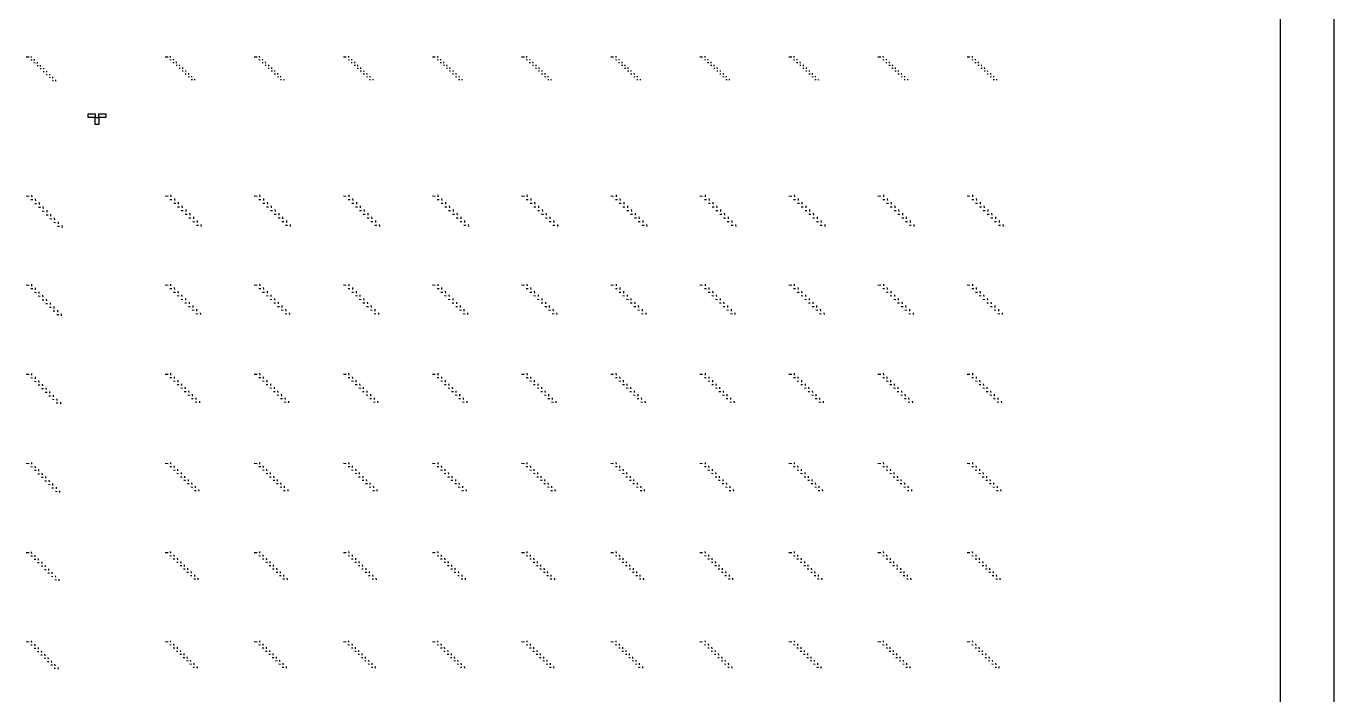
# Model space of a CAD drawing. Extents: x 0 to 300000, y 0 to 300000.
# Drawn here: x 226620 to 300000, y 37512 to 75025 of the extents above; entities that cross this region are included whole.
import ezdxf

# ---------------------------------------------------------------- set-up
doc = ezdxf.new("R2010")
doc.units = 0
doc.header["$MEASUREMENT"] = 0
doc.layers.get('0').update_dxf_attribs({"linetype": 'CONTINUOUS'})

msp = doc.modelspace()

# ---------------------------------------------------------------- linework, layer by layer
at = {"color": 7}
for p, q in [((226620, 73305), (226780, 73295)), ((226885, 73145), (226950, 73140)), ((226900, 73330), (226905, 73265)), ((227055, 72980), (227120, 72975)), ((227070, 73165), (227075, 73100)), ((227230, 72815), (227295, 72810)), ((227240, 73000), (227245, 72935)), ((227400, 72650), (227465, 72645)), ((227415, 72835), (227415, 72770)), ((227585, 72670), (227590, 72605)), ((234420, 73305), (234580, 73295)), ((234685, 73150), (234750, 73145)), ((234700, 73335), (234705, 73270)), ((234855, 72990), (234920, 72990)), ((234870, 73175), (234875, 73110)), ((235030, 72835), (235095, 72830)), ((235040, 73015), (235045, 72950)), ((235200, 72675), (235265, 72670)), ((235215, 72855), (235220, 72790)), ((235385, 72700), (235390, 72635)), ((239420, 73305), (239580, 73295)), ((239685, 73150), (239750, 73145)), ((239700, 73335), (239705, 73270)), ((239855, 72990), (239920, 72990)), ((239870, 73175), (239875, 73110)), ((240030, 72835), (240095, 72830)), ((240040, 73015), (240045, 72950)), ((240200, 72675), (240265, 72670)), ((240215, 72855), (240220, 72790)), ((240385, 72700), (240390, 72635)), ((244420, 73305), (244580, 73295)), ((244685, 73150), (244750, 73145)), ((244700, 73335), (244705, 73270)), ((244855, 72990), (244920, 72990)), ((244870, 73175), (244875, 73110)), ((245030, 72835), (245095, 72830)), ((245040, 73015), (245045, 72950)), ((245200, 72675), (245265, 72670)), ((245215, 72855), (245220, 72790)), ((245385, 72700), (245390, 72635)), ((249420, 73305), (249580, 73295)), ((249685, 73150), (249750, 73145)), ((249700, 73335), (249705, 73270)), ((249855, 72990), (249920, 72990)), ((249870, 73175), (249875, 73110)), ((250030, 72835), (250095, 72830)), ((250040, 73015), (250045, 72950)), ((250200, 72675), (250265, 72670)), ((250215, 72855), (250220, 72790)), ((250385, 72700), (250390, 72635)), ((254420, 73305), (254580, 73295)), ((254685, 73150), (254750, 73145)), ((254700, 73335), (254705, 73270)), ((254855, 72990), (254920, 72990)), ((254870, 73175), (254875, 73110)), ((255030, 72835), (255095, 72830)), ((255040, 73015), (255045, 72950)), ((255200, 72675), (255265, 72670)), ((255215, 72855), (255220, 72790)), ((255385, 72700), (255390, 72635)), ((259420, 73305), (259580, 73295)), ((259685, 73150), (259750, 73145)), ((259700, 73335), (259705, 73270)), ((259855, 72990), (259920, 72990)), ((259870, 73175), (259875, 73110)), ((260030, 72835), (260095, 72830)), ((260040, 73015), (260045, 72950)), ((260200, 72675), (260265, 72670)), ((260215, 72855), (260220, 72790)), ((260385, 72700), (260390, 72635)), ((264420, 73305), (264580, 73295)), ((264685, 73150), (264750, 73145)), ((264700, 73335), (264705, 73270)), ((264855, 72990), (264920, 72990)), ((264870, 73175), (264875, 73110)), ((265030, 72835), (265095, 72830)), ((265040, 73015), (265045, 72950)), ((265200, 72675), (265265, 72670)), ((265215, 72855), (265220, 72790)), ((265385, 72700), (265390, 72635)), ((269420, 73305), (269580, 73295)), ((269685, 73150), (269750, 73145)), ((269700, 73335), (269705, 73270)), ((269855, 72990), (269920, 72990)), ((269870, 73175), (269875, 73110)), ((270030, 72835), (270095, 72830)), ((270040, 73015), (270045, 72950)), ((270200, 72675), (270265, 72670)), ((270215, 72855), (270220, 72790)), ((270385, 72700), (270390, 72635)), ((274420, 73305), (274580, 73295)), ((274685, 73150), (274750, 73145)), ((274700, 73335), (274705, 73270)), ((274855, 72990), (274920, 72990)), ((274870, 73175), (274875, 73110)), ((275030, 72835), (275095, 72830)), ((275040, 73015), (275045, 72950)), ((275200, 72675), (275265, 72670)), ((275215, 72855), (275220, 72790)), ((275385, 72700), (275390, 72635)), ((279420, 73305), (279580, 73295)), ((279685, 73150), (279750, 73145)), ((279700, 73335), (279705, 73270)), ((279855, 72990), (279920, 72990)), ((279870, 73175), (279875, 73110)), ((280030, 72835), (280095, 72830)), ((280040, 73015), (280045, 72950)), ((280200, 72675), (280265, 72670)), ((280215, 72855), (280220, 72790)), ((280385, 72700), (280390, 72635)), ((227570, 72485), (227635, 72480)), ((227740, 72320), (227805, 72315)), ((227755, 72505), (227760, 72440)), ((227910, 72155), (227975, 72150)), ((227925, 72340), (227930, 72275)), ((228080, 71990), (228145, 71985)), ((228095, 72175), (228100, 72110)), ((228265, 72010), (228270, 71945)), ((235370, 72515), (235435, 72510)), ((235540, 72355), (235605, 72350)), ((235555, 72540), (235560, 72475)), ((235715, 72195), (235780, 72190)), ((235725, 72380), (235730, 72315)), ((235885, 72035), (235950, 72030)), ((235900, 72220), (235900, 72155)), ((236070, 72060), (236075, 71995)), ((240370, 72515), (240435, 72510)), ((240540, 72355), (240605, 72350)), ((240555, 72540), (240560, 72475)), ((240715, 72195), (240780, 72190)), ((240725, 72380), (240730, 72315)), ((240885, 72035), (240950, 72030)), ((240900, 72220), (240900, 72155)), ((241070, 72060), (241075, 71995)), ((245370, 72515), (245435, 72510)), ((245540, 72355), (245605, 72350)), ((245555, 72540), (245560, 72475)), ((245715, 72195), (245780, 72190)), ((245725, 72380), (245730, 72315)), ((245885, 72035), (245950, 72030)), ((245900, 72220), (245900, 72155)), ((246070, 72060), (246075, 71995)), ((250370, 72515), (250435, 72510)), ((250540, 72355), (250605, 72350)), ((250555, 72540), (250560, 72475)), ((250715, 72195), (250780, 72190)), ((250725, 72380), (250730, 72315)), ((250885, 72035), (250950, 72030)), ((250900, 72220), (250900, 72155)), ((251070, 72060), (251075, 71995)), ((255370, 72515), (255435, 72510)), ((255540, 72355), (255605, 72350)), ((255555, 72540), (255560, 72475)), ((255715, 72195), (255780, 72190)), ((255725, 72380), (255730, 72315)), ((255885, 72035), (255950, 72030)), ((255900, 72220), (255900, 72155)), ((256070, 72060), (256075, 71995)), ((260370, 72515), (260435, 72510)), ((260540, 72355), (260605, 72350)), ((260555, 72540), (260560, 72475)), ((260715, 72195), (260780, 72190)), ((260725, 72380), (260730, 72315)), ((260885, 72035), (260950, 72030)), ((260900, 72220), (260900, 72155)), ((261070, 72060), (261075, 71995)), ((265370, 72515), (265435, 72510)), ((265540, 72355), (265605, 72350)), ((265555, 72540), (265560, 72475)), ((265715, 72195), (265780, 72190)), ((265725, 72380), (265730, 72315)), ((265885, 72035), (265950, 72030)), ((265900, 72220), (265900, 72155)), ((266070, 72060), (266075, 71995)), ((270370, 72515), (270435, 72510)), ((270540, 72355), (270605, 72350)), ((270555, 72540), (270560, 72475)), ((270715, 72195), (270780, 72190)), ((270725, 72380), (270730, 72315)), ((270885, 72035), (270950, 72030)), ((270900, 72220), (270900, 72155)), ((271070, 72060), (271075, 71995)), ((275370, 72515), (275435, 72510)), ((275540, 72355), (275605, 72350)), ((275555, 72540), (275560, 72475)), ((275715, 72195), (275780, 72190)), ((275725, 72380), (275730, 72315)), ((275885, 72035), (275950, 72030)), ((275900, 72220), (275900, 72155)), ((276070, 72060), (276075, 71995)), ((280370, 72515), (280435, 72510)), ((280540, 72355), (280605, 72350)), ((280555, 72540), (280560, 72475)), ((280715, 72195), (280780, 72190)), ((280725, 72380), (280730, 72315)), ((280885, 72035), (280950, 72030)), ((280900, 72220), (280900, 72155)), ((281070, 72060), (281075, 71995)), ((226620, 65505), (226780, 65495)), ((226920, 65550), (226930, 65440)), ((227135, 65335), (227140, 65230)), ((234420, 65505), (234580, 65495)), ((234685, 65310), (234795, 65300)), ((234720, 65560), (234730, 65450)), ((234935, 65350), (234945, 65245)), ((239420, 65505), (239580, 65495)), ((239685, 65310), (239795, 65300)), ((239720, 65560), (239730, 65450)), ((239935, 65350), (239945, 65245)), ((244420, 65505), (244580, 65495)), ((244685, 65310), (244795, 65300)), ((244720, 65560), (244730, 65450)), ((244935, 65350), (244945, 65245)), ((249420, 65505), (249580, 65495)), ((249685, 65310), (249795, 65300)), ((249720, 65560), (249730, 65450)), ((249935, 65350), (249945, 65245)), ((254420, 65505), (254580, 65495)), ((254685, 65310), (254795, 65300)), ((254720, 65560), (254730, 65450)), ((254935, 65350), (254945, 65245)), ((259420, 65505), (259580, 65495)), ((259685, 65310), (259795, 65300)), ((259720, 65560), (259730, 65450)), ((259935, 65350), (259945, 65245)), ((264420, 65505), (264580, 65495)), ((264685, 65310), (264795, 65300)), ((264720, 65560), (264730, 65450)), ((264935, 65350), (264945, 65245)), ((269420, 65505), (269580, 65495)), ((269685, 65310), (269795, 65300)), ((269720, 65560), (269730, 65450)), ((269935, 65350), (269945, 65245)), ((274420, 65505), (274580, 65495)), ((274685, 65310), (274795, 65300)), ((274720, 65560), (274730, 65450)), ((274935, 65350), (274945, 65245)), ((279420, 65505), (279580, 65495)), ((279685, 65310), (279795, 65300)), ((279720, 65560), (279730, 65450)), ((279935, 65350), (279945, 65245)), ((226885, 65300), (226995, 65295)), ((227100, 65085), (227205, 65080)), ((227310, 64875), (227420, 64865)), ((227350, 65125), (227355, 65015)), ((227525, 64660), (227635, 64650)), ((227560, 64910), (227570, 64800)), ((227775, 64695), (227785, 64585)), ((234900, 65100), (235010, 65095)), ((235110, 64895), (235220, 64890)), ((235150, 65145), (235155, 65035)), ((235325, 64690), (235435, 64680)), ((235365, 64940), (235370, 64830)), ((235575, 64735), (235585, 64625)), ((239900, 65100), (240010, 65095)), ((240110, 64895), (240220, 64890)), ((240150, 65145), (240155, 65035)), ((240325, 64690), (240435, 64680)), ((240365, 64940), (240370, 64830)), ((240575, 64735), (240585, 64625)), ((244900, 65100), (245010, 65095)), ((245110, 64895), (245220, 64890)), ((245150, 65145), (245155, 65035)), ((245325, 64690), (245435, 64680)), ((245365, 64940), (245370, 64830)), ((245575, 64735), (245585, 64625)), ((249900, 65100), (250010, 65095)), ((250110, 64895), (250220, 64890)), ((250150, 65145), (250155, 65035)), ((250325, 64690), (250435, 64680)), ((250365, 64940), (250370, 64830)), ((250575, 64735), (250585, 64625)), ((254900, 65100), (255010, 65095)), ((255110, 64895), (255220, 64890)), ((255150, 65145), (255155, 65035)), ((255325, 64690), (255435, 64680)), ((255365, 64940), (255370, 64830)), ((255575, 64735), (255585, 64625)), ((259900, 65100), (260010, 65095)), ((260110, 64895), (260220, 64890)), ((260150, 65145), (260155, 65035)), ((260325, 64690), (260435, 64680)), ((260365, 64940), (260370, 64830)), ((260575, 64735), (260585, 64625)), ((264900, 65100), (265010, 65095)), ((265110, 64895), (265220, 64890)), ((265150, 65145), (265155, 65035)), ((265325, 64690), (265435, 64680)), ((265365, 64940), (265370, 64830)), ((265575, 64735), (265585, 64625)), ((269900, 65100), (270010, 65095)), ((270110, 64895), (270220, 64890)), ((270150, 65145), (270155, 65035)), ((270325, 64690), (270435, 64680)), ((270365, 64940), (270370, 64830)), ((270575, 64735), (270585, 64625)), ((274900, 65100), (275010, 65095)), ((275110, 64895), (275220, 64890)), ((275150, 65145), (275155, 65035)), ((275325, 64690), (275435, 64680)), ((275365, 64940), (275370, 64830)), ((275575, 64735), (275585, 64625)), ((279900, 65100), (280010, 65095)), ((280110, 64895), (280220, 64890)), ((280150, 65145), (280155, 65035)), ((280325, 64690), (280435, 64680)), ((280365, 64940), (280370, 64830)), ((280575, 64735), (280585, 64625)), ((227740, 64445), (227850, 64440)), ((227950, 64235), (228060, 64225)), ((227990, 64485), (227995, 64375)), ((228165, 64020), (228275, 64010)), ((228200, 64270), (228210, 64160)), ((228415, 64055), (228425, 63945)), ((228630, 63845), (228635, 63735)), ((235540, 64480), (235650, 64475)), ((235755, 64275), (235865, 64270)), ((235790, 64525), (235800, 64415)), ((235965, 64070), (236075, 64060)), ((236005, 64320), (236010, 64210)), ((236180, 63865), (236290, 63855)), ((236220, 64115), (236225, 64005)), ((236430, 63905), (236440, 63795)), ((240540, 64480), (240650, 64475)), ((240755, 64275), (240865, 64270)), ((240790, 64525), (240800, 64415)), ((240965, 64070), (241075, 64060)), ((241005, 64320), (241010, 64210)), ((241180, 63865), (241290, 63855)), ((241220, 64115), (241225, 64005)), ((241430, 63905), (241440, 63795)), ((245540, 64480), (245650, 64475)), ((245755, 64275), (245865, 64270)), ((245790, 64525), (245800, 64415)), ((245965, 64070), (246075, 64060)), ((246005, 64320), (246010, 64210)), ((246180, 63865), (246290, 63855)), ((246220, 64115), (246225, 64005)), ((246430, 63905), (246440, 63795)), ((250540, 64480), (250650, 64475)), ((250755, 64275), (250865, 64270)), ((250790, 64525), (250800, 64415)), ((250965, 64070), (251075, 64060)), ((251005, 64320), (251010, 64210)), ((251180, 63865), (251290, 63855)), ((251220, 64115), (251225, 64005)), ((251430, 63905), (251440, 63795)), ((255540, 64480), (255650, 64475)), ((255755, 64275), (255865, 64270)), ((255790, 64525), (255800, 64415)), ((255965, 64070), (256075, 64060)), ((256005, 64320), (256010, 64210)), ((256180, 63865), (256290, 63855)), ((256220, 64115), (256225, 64005)), ((256430, 63905), (256440, 63795)), ((260540, 64480), (260650, 64475)), ((260755, 64275), (260865, 64270)), ((260790, 64525), (260800, 64415)), ((260965, 64070), (261075, 64060)), ((261005, 64320), (261010, 64210)), ((261180, 63865), (261290, 63855)), ((261220, 64115), (261225, 64005)), ((261430, 63905), (261440, 63795)), ((265540, 64480), (265650, 64475)), ((265755, 64275), (265865, 64270)), ((265790, 64525), (265800, 64415)), ((265965, 64070), (266075, 64060)), ((266005, 64320), (266010, 64210)), ((266180, 63865), (266290, 63855)), ((266220, 64115), (266225, 64005)), ((266430, 63905), (266440, 63795)), ((270540, 64480), (270650, 64475)), ((270755, 64275), (270865, 64270)), ((270790, 64525), (270800, 64415)), ((270965, 64070), (271075, 64060)), ((271005, 64320), (271010, 64210)), ((271180, 63865), (271290, 63855)), ((271220, 64115), (271225, 64005)), ((271430, 63905), (271440, 63795)), ((275540, 64480), (275650, 64475)), ((275755, 64275), (275865, 64270)), ((275790, 64525), (275800, 64415)), ((275965, 64070), (276075, 64060)), ((276005, 64320), (276010, 64210)), ((276180, 63865), (276290, 63855)), ((276220, 64115), (276225, 64005)), ((276430, 63905), (276440, 63795)), ((280540, 64480), (280650, 64475)), ((280755, 64275), (280865, 64270)), ((280790, 64525), (280800, 64415)), ((280965, 64070), (281075, 64060)), ((281005, 64320), (281010, 64210)), ((281180, 63865), (281290, 63855)), ((281220, 64115), (281225, 64005)), ((281430, 63905), (281440, 63795)), ((228380, 63805), (228490, 63800)), ((226620, 60505), (226780, 60495)), ((226885, 60305), (226990, 60300)), ((226920, 60550), (226925, 60445)), ((227125, 60340), (227135, 60235)), ((234420, 60505), (234580, 60495)), ((234685, 60315), (234790, 60305)), ((234720, 60555), (234725, 60450)), ((234925, 60355), (234935, 60250)), ((239420, 60505), (239580, 60495)), ((239685, 60315), (239790, 60305)), ((239720, 60555), (239725, 60450)), ((239925, 60355), (239935, 60250)), ((244420, 60505), (244580, 60495)), ((244685, 60315), (244790, 60305)), ((244720, 60555), (244725, 60450)), ((244925, 60355), (244935, 60250)), ((249420, 60505), (249580, 60495)), ((249685, 60315), (249790, 60305)), ((249720, 60555), (249725, 60450)), ((249925, 60355), (249935, 60250)), ((254420, 60505), (254580, 60495)), ((254685, 60315), (254790, 60305)), ((254720, 60555), (254725, 60450)), ((254925, 60355), (254935, 60250)), ((259420, 60505), (259580, 60495)), ((259685, 60315), (259790, 60305)), ((259720, 60555), (259725, 60450)), ((259925, 60355), (259935, 60250)), ((264420, 60505), (264580, 60495)), ((264685, 60315), (264790, 60305)), ((264720, 60555), (264725, 60450)), ((264925, 60355), (264935, 60250)), ((269420, 60505), (269580, 60495)), ((269685, 60315), (269790, 60305)), ((269720, 60555), (269725, 60450)), ((269925, 60355), (269935, 60250)), ((274420, 60505), (274580, 60495)), ((274685, 60315), (274790, 60305)), ((274720, 60555), (274725, 60450)), ((274925, 60355), (274935, 60250)), ((279420, 60505), (279580, 60495)), ((279685, 60315), (279790, 60305)), ((279720, 60555), (279725, 60450)), ((279925, 60355), (279935, 60250)), ((227090, 60095), (227195, 60090)), ((227300, 59890), (227405, 59880)), ((227335, 60130), (227340, 60025)), ((227510, 59680), (227615, 59675)), ((227545, 59925), (227550, 59820)), ((227715, 59475), (227820, 59465)), ((227750, 59715), (227760, 59610)), ((227960, 59510), (227965, 59405)), ((234890, 60110), (234995, 60105)), ((235100, 59910), (235205, 59905)), ((235135, 60155), (235145, 60050)), ((235310, 59710), (235415, 59700)), ((235345, 59950), (235350, 59850)), ((235520, 59510), (235620, 59500)), ((235555, 59750), (235560, 59645)), ((235760, 59550), (235770, 59445)), ((239890, 60110), (239995, 60105)), ((240100, 59910), (240205, 59905)), ((240135, 60155), (240145, 60050)), ((240310, 59710), (240415, 59700)), ((240345, 59950), (240350, 59850)), ((240520, 59510), (240620, 59500)), ((240555, 59750), (240560, 59645)), ((240760, 59550), (240770, 59445)), ((244890, 60110), (244995, 60105)), ((245100, 59910), (245205, 59905)), ((245135, 60155), (245145, 60050)), ((245310, 59710), (245415, 59700)), ((245345, 59950), (245350, 59850)), ((245520, 59510), (245620, 59500)), ((245555, 59750), (245560, 59645)), ((245760, 59550), (245770, 59445)), ((249890, 60110), (249995, 60105)), ((250100, 59910), (250205, 59905)), ((250135, 60155), (250145, 60050)), ((250310, 59710), (250415, 59700)), ((250345, 59950), (250350, 59850)), ((250520, 59510), (250620, 59500)), ((250555, 59750), (250560, 59645)), ((250760, 59550), (250770, 59445)), ((254890, 60110), (254995, 60105)), ((255100, 59910), (255205, 59905)), ((255135, 60155), (255145, 60050)), ((255310, 59710), (255415, 59700)), ((255345, 59950), (255350, 59850)), ((255520, 59510), (255620, 59500)), ((255555, 59750), (255560, 59645)), ((255760, 59550), (255770, 59445)), ((259890, 60110), (259995, 60105)), ((260100, 59910), (260205, 59905)), ((260135, 60155), (260145, 60050)), ((260310, 59710), (260415, 59700)), ((260345, 59950), (260350, 59850)), ((260520, 59510), (260620, 59500)), ((260555, 59750), (260560, 59645)), ((260760, 59550), (260770, 59445)), ((264890, 60110), (264995, 60105)), ((265100, 59910), (265205, 59905)), ((265135, 60155), (265145, 60050)), ((265310, 59710), (265415, 59700)), ((265345, 59950), (265350, 59850)), ((265520, 59510), (265620, 59500)), ((265555, 59750), (265560, 59645)), ((265760, 59550), (265770, 59445)), ((269890, 60110), (269995, 60105)), ((270100, 59910), (270205, 59905)), ((270135, 60155), (270145, 60050)), ((270310, 59710), (270415, 59700)), ((270345, 59950), (270350, 59850)), ((270520, 59510), (270620, 59500)), ((270555, 59750), (270560, 59645)), ((270760, 59550), (270770, 59445)), ((274890, 60110), (274995, 60105)), ((275100, 59910), (275205, 59905)), ((275135, 60155), (275145, 60050)), ((275310, 59710), (275415, 59700)), ((275345, 59950), (275350, 59850)), ((275520, 59510), (275620, 59500)), ((275555, 59750), (275560, 59645)), ((275760, 59550), (275770, 59445)), ((279890, 60110), (279995, 60105)), ((280100, 59910), (280205, 59905)), ((280135, 60155), (280145, 60050)), ((280310, 59710), (280415, 59700)), ((280345, 59950), (280350, 59850)), ((280520, 59510), (280620, 59500)), ((280555, 59750), (280560, 59645)), ((280760, 59550), (280770, 59445)), ((227925, 59265), (228030, 59255)), ((228130, 59055), (228235, 59050)), ((228170, 59300), (228175, 59195)), ((228340, 58850), (228445, 58840)), ((228375, 59090), (228385, 58985)), ((228585, 58885), (228590, 58780)), ((235725, 59305), (235830, 59300)), ((235935, 59105), (236040, 59100)), ((235970, 59350), (235975, 59245)), ((236145, 58905), (236250, 58895)), ((236180, 59145), (236185, 59040)), ((236385, 58945), (236395, 58840)), ((240725, 59305), (240830, 59300)), ((240935, 59105), (241040, 59100)), ((240970, 59350), (240975, 59245)), ((241145, 58905), (241250, 58895)), ((241180, 59145), (241185, 59040)), ((241385, 58945), (241395, 58840)), ((245725, 59305), (245830, 59300)), ((245935, 59105), (246040, 59100)), ((245970, 59350), (245975, 59245)), ((246145, 58905), (246250, 58895)), ((246180, 59145), (246185, 59040)), ((246385, 58945), (246395, 58840)), ((250725, 59305), (250830, 59300)), ((250935, 59105), (251040, 59100)), ((250970, 59350), (250975, 59245)), ((251145, 58905), (251250, 58895)), ((251180, 59145), (251185, 59040)), ((251385, 58945), (251395, 58840)), ((255725, 59305), (255830, 59300)), ((255935, 59105), (256040, 59100)), ((255970, 59350), (255975, 59245)), ((256145, 58905), (256250, 58895)), ((256180, 59145), (256185, 59040)), ((256385, 58945), (256395, 58840)), ((260725, 59305), (260830, 59300)), ((260935, 59105), (261040, 59100)), ((260970, 59350), (260975, 59245)), ((261145, 58905), (261250, 58895)), ((261180, 59145), (261185, 59040)), ((261385, 58945), (261395, 58840)), ((265725, 59305), (265830, 59300)), ((265935, 59105), (266040, 59100)), ((265970, 59350), (265975, 59245)), ((266145, 58905), (266250, 58895)), ((266180, 59145), (266185, 59040)), ((266385, 58945), (266395, 58840)), ((270725, 59305), (270830, 59300)), ((270935, 59105), (271040, 59100)), ((270970, 59350), (270975, 59245)), ((271145, 58905), (271250, 58895)), ((271180, 59145), (271185, 59040)), ((271385, 58945), (271395, 58840)), ((275725, 59305), (275830, 59300)), ((275935, 59105), (276040, 59100)), ((275970, 59350), (275975, 59245)), ((276145, 58905), (276250, 58895)), ((276180, 59145), (276185, 59040)), ((276385, 58945), (276395, 58840)), ((280725, 59305), (280830, 59300)), ((280935, 59105), (281040, 59100)), ((280970, 59350), (280975, 59245)), ((281145, 58905), (281250, 58895)), ((281180, 59145), (281185, 59040)), ((281385, 58945), (281395, 58840)), ((226620, 55505), (226780, 55495)), ((226885, 55310), (226985, 55305)), ((226915, 55545), (226925, 55445)), ((227085, 55105), (227185, 55100)), ((227120, 55345), (227125, 55245)), ((227320, 55140), (227330, 55040)), ((234420, 55505), (234580, 55495)), ((234685, 55320), (234785, 55310)), ((234715, 55555), (234725, 55455)), ((234885, 55120), (234985, 55115)), ((234920, 55360), (234925, 55260)), ((235125, 55160), (235130, 55060)), ((239420, 55505), (239580, 55495)), ((239685, 55320), (239785, 55310)), ((239715, 55555), (239725, 55455)), ((239885, 55120), (239985, 55115)), ((239920, 55360), (239925, 55260)), ((240125, 55160), (240130, 55060)), ((244420, 55505), (244580, 55495)), ((244685, 55320), (244785, 55310)), ((244715, 55555), (244725, 55455)), ((244885, 55120), (244985, 55115)), ((244920, 55360), (244925, 55260)), ((245125, 55160), (245130, 55060)), ((249420, 55505), (249580, 55495)), ((249685, 55320), (249785, 55310)), ((249715, 55555), (249725, 55455)), ((249885, 55120), (249985, 55115)), ((249920, 55360), (249925, 55260)), ((250125, 55160), (250130, 55060)), ((254420, 55505), (254580, 55495)), ((254685, 55320), (254785, 55310)), ((254715, 55555), (254725, 55455)), ((254885, 55120), (254985, 55115)), ((254920, 55360), (254925, 55260)), ((255125, 55160), (255130, 55060)), ((259420, 55505), (259580, 55495)), ((259685, 55320), (259785, 55310)), ((259715, 55555), (259725, 55455)), ((259885, 55120), (259985, 55115)), ((259920, 55360), (259925, 55260)), ((260125, 55160), (260130, 55060)), ((264420, 55505), (264580, 55495)), ((264685, 55320), (264785, 55310)), ((264715, 55555), (264725, 55455)), ((264885, 55120), (264985, 55115)), ((264920, 55360), (264925, 55260)), ((265125, 55160), (265130, 55060)), ((269420, 55505), (269580, 55495)), ((269685, 55320), (269785, 55310)), ((269715, 55555), (269725, 55455)), ((269885, 55120), (269985, 55115)), ((269920, 55360), (269925, 55260)), ((270125, 55160), (270130, 55060)), ((274420, 55505), (274580, 55495)), ((274685, 55320), (274785, 55310)), ((274715, 55555), (274725, 55455)), ((274885, 55120), (274985, 55115)), ((274920, 55360), (274925, 55260)), ((275125, 55160), (275130, 55060)), ((279420, 55505), (279580, 55495)), ((279685, 55320), (279785, 55310)), ((279715, 55555), (279725, 55455)), ((279885, 55120), (279985, 55115)), ((279920, 55360), (279925, 55260)), ((280125, 55160), (280130, 55060)), ((227290, 54905), (227390, 54900)), ((227490, 54700), (227590, 54695)), ((227525, 54940), (227530, 54840)), ((227695, 54500), (227795, 54490)), ((227730, 54735), (227735, 54635)), ((227930, 54530), (227935, 54430)), ((228135, 54330), (228140, 54230)), ((235090, 54925), (235190, 54920)), ((235295, 54730), (235395, 54720)), ((235325, 54965), (235335, 54865)), ((235495, 54535), (235595, 54525)), ((235530, 54770), (235535, 54670)), ((235700, 54335), (235800, 54330)), ((235730, 54575), (235740, 54475)), ((235935, 54375), (235940, 54275)), ((240090, 54925), (240190, 54920)), ((240295, 54730), (240395, 54720)), ((240325, 54965), (240335, 54865)), ((240495, 54535), (240595, 54525)), ((240530, 54770), (240535, 54670)), ((240700, 54335), (240800, 54330)), ((240730, 54575), (240740, 54475)), ((240935, 54375), (240940, 54275)), ((245090, 54925), (245190, 54920)), ((245295, 54730), (245395, 54720)), ((245325, 54965), (245335, 54865)), ((245495, 54535), (245595, 54525)), ((245530, 54770), (245535, 54670)), ((245700, 54335), (245800, 54330)), ((245730, 54575), (245740, 54475)), ((245935, 54375), (245940, 54275)), ((250090, 54925), (250190, 54920)), ((250295, 54730), (250395, 54720)), ((250325, 54965), (250335, 54865)), ((250495, 54535), (250595, 54525)), ((250530, 54770), (250535, 54670)), ((250700, 54335), (250800, 54330)), ((250730, 54575), (250740, 54475)), ((250935, 54375), (250940, 54275)), ((255090, 54925), (255190, 54920)), ((255295, 54730), (255395, 54720)), ((255325, 54965), (255335, 54865)), ((255495, 54535), (255595, 54525)), ((255530, 54770), (255535, 54670)), ((255700, 54335), (255800, 54330)), ((255730, 54575), (255740, 54475)), ((255935, 54375), (255940, 54275)), ((260090, 54925), (260190, 54920)), ((260295, 54730), (260395, 54720)), ((260325, 54965), (260335, 54865)), ((260495, 54535), (260595, 54525)), ((260530, 54770), (260535, 54670)), ((260700, 54335), (260800, 54330)), ((260730, 54575), (260740, 54475)), ((260935, 54375), (260940, 54275)), ((265090, 54925), (265190, 54920)), ((265295, 54730), (265395, 54720)), ((265325, 54965), (265335, 54865)), ((265495, 54535), (265595, 54525)), ((265530, 54770), (265535, 54670)), ((265700, 54335), (265800, 54330)), ((265730, 54575), (265740, 54475)), ((265935, 54375), (265940, 54275)), ((270090, 54925), (270190, 54920)), ((270295, 54730), (270395, 54720)), ((270325, 54965), (270335, 54865)), ((270495, 54535), (270595, 54525)), ((270530, 54770), (270535, 54670)), ((270700, 54335), (270800, 54330)), ((270730, 54575), (270740, 54475)), ((270935, 54375), (270940, 54275)), ((275090, 54925), (275190, 54920)), ((275295, 54730), (275395, 54720)), ((275325, 54965), (275335, 54865)), ((275495, 54535), (275595, 54525)), ((275530, 54770), (275535, 54670)), ((275700, 54335), (275800, 54330)), ((275730, 54575), (275740, 54475)), ((275935, 54375), (275940, 54275)), ((280090, 54925), (280190, 54920)), ((280295, 54730), (280395, 54720)), ((280325, 54965), (280335, 54865)), ((280495, 54535), (280595, 54525)), ((280530, 54770), (280535, 54670)), ((280700, 54335), (280800, 54330)), ((280730, 54575), (280740, 54475)), ((280935, 54375), (280940, 54275)), ((227895, 54295), (227995, 54290)), ((228100, 54095), (228200, 54085)), ((228305, 53890), (228405, 53885)), ((228335, 54125), (228345, 54025)), ((228540, 53925), (228545, 53825)), ((235900, 54140), (236000, 54135)), ((236105, 53945), (236205, 53940)), ((236140, 54180), (236145, 54080)), ((236340, 53985), (236350, 53885)), ((240900, 54140), (241000, 54135)), ((241105, 53945), (241205, 53940)), ((241140, 54180), (241145, 54080)), ((241340, 53985), (241350, 53885)), ((245900, 54140), (246000, 54135)), ((246105, 53945), (246205, 53940)), ((246140, 54180), (246145, 54080)), ((246340, 53985), (246350, 53885)), ((250900, 54140), (251000, 54135)), ((251105, 53945), (251205, 53940)), ((251140, 54180), (251145, 54080)), ((251340, 53985), (251350, 53885)), ((255900, 54140), (256000, 54135)), ((256105, 53945), (256205, 53940)), ((256140, 54180), (256145, 54080)), ((256340, 53985), (256350, 53885)), ((260900, 54140), (261000, 54135)), ((261105, 53945), (261205, 53940)), ((261140, 54180), (261145, 54080)), ((261340, 53985), (261350, 53885)), ((265900, 54140), (266000, 54135)), ((266105, 53945), (266205, 53940)), ((266140, 54180), (266145, 54080)), ((266340, 53985), (266350, 53885)), ((270900, 54140), (271000, 54135)), ((271105, 53945), (271205, 53940)), ((271140, 54180), (271145, 54080)), ((271340, 53985), (271350, 53885)), ((275900, 54140), (276000, 54135)), ((276105, 53945), (276205, 53940)), ((276140, 54180), (276145, 54080)), ((276340, 53985), (276350, 53885)), ((280900, 54140), (281000, 54135)), ((281105, 53945), (281205, 53940)), ((281140, 54180), (281145, 54080)), ((281340, 53985), (281350, 53885)), ((226620, 50505), (226780, 50495)), ((226885, 50315), (226980, 50310)), ((226915, 50545), (226920, 50450)), ((227080, 50120), (227175, 50110)), ((227110, 50345), (227120, 50250)), ((227280, 49920), (227375, 49915)), ((227310, 50150), (227315, 50055)), ((227505, 49950), (227515, 49855)), ((234420, 50505), (234580, 50495)), ((234685, 50325), (234780, 50315)), ((234715, 50550), (234720, 50455)), ((234880, 50130), (234975, 50125)), ((234910, 50360), (234920, 50265)), ((235080, 49940), (235175, 49935)), ((235110, 50170), (235115, 50075)), ((235310, 49980), (235315, 49885)), ((239420, 50505), (239580, 50495)), ((239685, 50325), (239780, 50315)), ((239715, 50550), (239720, 50455)), ((239880, 50130), (239975, 50125)), ((239910, 50360), (239920, 50265)), ((240080, 49940), (240175, 49935)), ((240110, 50170), (240115, 50075)), ((240310, 49980), (240315, 49885)), ((244420, 50505), (244580, 50495)), ((244685, 50325), (244780, 50315)), ((244715, 50550), (244720, 50455)), ((244880, 50130), (244975, 50125)), ((244910, 50360), (244920, 50265)), ((245080, 49940), (245175, 49935)), ((245110, 50170), (245115, 50075)), ((245310, 49980), (245315, 49885)), ((249420, 50505), (249580, 50495)), ((249685, 50325), (249780, 50315)), ((249715, 50550), (249720, 50455)), ((249880, 50130), (249975, 50125)), ((249910, 50360), (249920, 50265)), ((250080, 49940), (250175, 49935)), ((250110, 50170), (250115, 50075)), ((250310, 49980), (250315, 49885)), ((254420, 50505), (254580, 50495)), ((254685, 50325), (254780, 50315)), ((254715, 50550), (254720, 50455)), ((254880, 50130), (254975, 50125)), ((254910, 50360), (254920, 50265)), ((255080, 49940), (255175, 49935)), ((255110, 50170), (255115, 50075)), ((255310, 49980), (255315, 49885)), ((259420, 50505), (259580, 50495)), ((259685, 50325), (259780, 50315)), ((259715, 50550), (259720, 50455)), ((259880, 50130), (259975, 50125)), ((259910, 50360), (259920, 50265)), ((260080, 49940), (260175, 49935)), ((260110, 50170), (260115, 50075)), ((260310, 49980), (260315, 49885)), ((264420, 50505), (264580, 50495)), ((264685, 50325), (264780, 50315)), ((264715, 50550), (264720, 50455)), ((264880, 50130), (264975, 50125)), ((264910, 50360), (264920, 50265)), ((265080, 49940), (265175, 49935)), ((265110, 50170), (265115, 50075)), ((265310, 49980), (265315, 49885)), ((269420, 50505), (269580, 50495)), ((269685, 50325), (269780, 50315)), ((269715, 50550), (269720, 50455)), ((269880, 50130), (269975, 50125)), ((269910, 50360), (269920, 50265)), ((270080, 49940), (270175, 49935)), ((270110, 50170), (270115, 50075)), ((270310, 49980), (270315, 49885)), ((274420, 50505), (274580, 50495)), ((274685, 50325), (274780, 50315)), ((274715, 50550), (274720, 50455)), ((274880, 50130), (274975, 50125)), ((274910, 50360), (274920, 50265)), ((275080, 49940), (275175, 49935)), ((275110, 50170), (275115, 50075)), ((275310, 49980), (275315, 49885)), ((279420, 50505), (279580, 50495)), ((279685, 50325), (279780, 50315)), ((279715, 50550), (279720, 50455)), ((279880, 50130), (279975, 50125)), ((279910, 50360), (279920, 50265)), ((280080, 49940), (280175, 49935)), ((280110, 50170), (280115, 50075)), ((280310, 49980), (280315, 49885)), ((227475, 49725), (227570, 49715)), ((227675, 49525), (227770, 49520)), ((227705, 49755), (227710, 49660)), ((227870, 49330), (227965, 49320)), ((227900, 49555), (227910, 49460)), ((228100, 49360), (228105, 49265)), ((235275, 49750), (235370, 49745)), ((235475, 49560), (235570, 49550)), ((235505, 49785), (235510, 49690)), ((235670, 49370), (235765, 49360)), ((235705, 49595), (235710, 49500)), ((235870, 49175), (235965, 49170)), ((235900, 49405), (235910, 49310)), ((236100, 49215), (236105, 49120)), ((240275, 49750), (240370, 49745)), ((240475, 49560), (240570, 49550)), ((240505, 49785), (240510, 49690)), ((240670, 49370), (240765, 49360)), ((240705, 49595), (240710, 49500)), ((240870, 49175), (240965, 49170)), ((240900, 49405), (240910, 49310)), ((241100, 49215), (241105, 49120)), ((245275, 49750), (245370, 49745)), ((245475, 49560), (245570, 49550)), ((245505, 49785), (245510, 49690)), ((245670, 49370), (245765, 49360)), ((245705, 49595), (245710, 49500)), ((245870, 49175), (245965, 49170)), ((245900, 49405), (245910, 49310)), ((246100, 49215), (246105, 49120)), ((250275, 49750), (250370, 49745)), ((250475, 49560), (250570, 49550)), ((250505, 49785), (250510, 49690)), ((250670, 49370), (250765, 49360)), ((250705, 49595), (250710, 49500)), ((250870, 49175), (250965, 49170)), ((250900, 49405), (250910, 49310)), ((251100, 49215), (251105, 49120)), ((255275, 49750), (255370, 49745)), ((255475, 49560), (255570, 49550)), ((255505, 49785), (255510, 49690)), ((255670, 49370), (255765, 49360)), ((255705, 49595), (255710, 49500)), ((255870, 49175), (255965, 49170)), ((255900, 49405), (255910, 49310)), ((256100, 49215), (256105, 49120)), ((260275, 49750), (260370, 49745)), ((260475, 49560), (260570, 49550)), ((260505, 49785), (260510, 49690)), ((260670, 49370), (260765, 49360)), ((260705, 49595), (260710, 49500)), ((260870, 49175), (260965, 49170)), ((260900, 49405), (260910, 49310)), ((261100, 49215), (261105, 49120)), ((265275, 49750), (265370, 49745)), ((265475, 49560), (265570, 49550)), ((265505, 49785), (265510, 49690)), ((265670, 49370), (265765, 49360)), ((265705, 49595), (265710, 49500)), ((265870, 49175), (265965, 49170)), ((265900, 49405), (265910, 49310)), ((266100, 49215), (266105, 49120)), ((270275, 49750), (270370, 49745)), ((270475, 49560), (270570, 49550)), ((270505, 49785), (270510, 49690)), ((270670, 49370), (270765, 49360)), ((270705, 49595), (270710, 49500)), ((270870, 49175), (270965, 49170)), ((270900, 49405), (270910, 49310)), ((271100, 49215), (271105, 49120)), ((275275, 49750), (275370, 49745)), ((275475, 49560), (275570, 49550)), ((275505, 49785), (275510, 49690)), ((275670, 49370), (275765, 49360)), ((275705, 49595), (275710, 49500)), ((275870, 49175), (275965, 49170)), ((275900, 49405), (275910, 49310)), ((276100, 49215), (276105, 49120)), ((280275, 49750), (280370, 49745)), ((280475, 49560), (280570, 49550)), ((280505, 49785), (280510, 49690)), ((280670, 49370), (280765, 49360)), ((280705, 49595), (280710, 49500)), ((280870, 49175), (280965, 49170)), ((280900, 49405), (280910, 49310)), ((281100, 49215), (281105, 49120)), ((228070, 49130), (228160, 49125)), ((228265, 48935), (228360, 48925)), ((228295, 49160), (228305, 49065)), ((228495, 48965), (228500, 48870)), ((236070, 48985), (236160, 48980)), ((236295, 49025), (236305, 48930)), ((241070, 48985), (241160, 48980)), ((241295, 49025), (241305, 48930)), ((246070, 48985), (246160, 48980)), ((246295, 49025), (246305, 48930)), ((251070, 48985), (251160, 48980)), ((251295, 49025), (251305, 48930)), ((256070, 48985), (256160, 48980)), ((256295, 49025), (256305, 48930)), ((261070, 48985), (261160, 48980)), ((261295, 49025), (261305, 48930)), ((266070, 48985), (266160, 48980)), ((266295, 49025), (266305, 48930)), ((271070, 48985), (271160, 48980)), ((271295, 49025), (271305, 48930)), ((276070, 48985), (276160, 48980)), ((276295, 49025), (276305, 48930)), ((281070, 48985), (281160, 48980)), ((281295, 49025), (281305, 48930)), ((226620, 45505), (226780, 45495)), ((226910, 45540), (226920, 45450)), ((234420, 45505), (234580, 45495)), ((234710, 45550), (234720, 45460)), ((239420, 45505), (239580, 45495)), ((239710, 45550), (239720, 45460)), ((244420, 45505), (244580, 45495)), ((244710, 45550), (244720, 45460)), ((249420, 45505), (249580, 45495)), ((249710, 45550), (249720, 45460)), ((254420, 45505), (254580, 45495)), ((254710, 45550), (254720, 45460)), ((259420, 45505), (259580, 45495)), ((259710, 45550), (259720, 45460)), ((264420, 45505), (264580, 45495)), ((264710, 45550), (264720, 45460)), ((269420, 45505), (269580, 45495)), ((269710, 45550), (269720, 45460)), ((274420, 45505), (274580, 45495)), ((274710, 45550), (274720, 45460)), ((279420, 45505), (279580, 45495)), ((279710, 45550), (279720, 45460)), ((226885, 45320), (226970, 45315)), ((227075, 45130), (227165, 45120)), ((227105, 45350), (227110, 45260)), ((227265, 44935), (227355, 44930)), ((227295, 45155), (227300, 45065)), ((227490, 44965), (227495, 44875)), ((227680, 44775), (227685, 44685)), ((234685, 45325), (234770, 45320)), ((234875, 45140), (234965, 45135)), ((234905, 45365), (234910, 45275)), ((235070, 44955), (235155, 44950)), ((235095, 45175), (235105, 45085)), ((235260, 44770), (235350, 44765)), ((235290, 44990), (235295, 44900)), ((235480, 44805), (235490, 44715)), ((239685, 45325), (239770, 45320)), ((239875, 45140), (239965, 45135)), ((239905, 45365), (239910, 45275)), ((240070, 44955), (240155, 44950)), ((240095, 45175), (240105, 45085)), ((240260, 44770), (240350, 44765)), ((240290, 44990), (240295, 44900)), ((240480, 44805), (240490, 44715)), ((244685, 45325), (244770, 45320)), ((244875, 45140), (244965, 45135)), ((244905, 45365), (244910, 45275)), ((245070, 44955), (245155, 44950)), ((245095, 45175), (245105, 45085)), ((245260, 44770), (245350, 44765)), ((245290, 44990), (245295, 44900)), ((245480, 44805), (245490, 44715)), ((249685, 45325), (249770, 45320)), ((249875, 45140), (249965, 45135)), ((249905, 45365), (249910, 45275)), ((250070, 44955), (250155, 44950)), ((250095, 45175), (250105, 45085)), ((250260, 44770), (250350, 44765)), ((250290, 44990), (250295, 44900)), ((250480, 44805), (250490, 44715)), ((254685, 45325), (254770, 45320)), ((254875, 45140), (254965, 45135)), ((254905, 45365), (254910, 45275)), ((255070, 44955), (255155, 44950)), ((255095, 45175), (255105, 45085)), ((255260, 44770), (255350, 44765)), ((255290, 44990), (255295, 44900)), ((255480, 44805), (255490, 44715)), ((259685, 45325), (259770, 45320)), ((259875, 45140), (259965, 45135)), ((259905, 45365), (259910, 45275)), ((260070, 44955), (260155, 44950)), ((260095, 45175), (260105, 45085)), ((260260, 44770), (260350, 44765)), ((260290, 44990), (260295, 44900)), ((260480, 44805), (260490, 44715)), ((264685, 45325), (264770, 45320)), ((264875, 45140), (264965, 45135)), ((264905, 45365), (264910, 45275)), ((265070, 44955), (265155, 44950)), ((265095, 45175), (265105, 45085)), ((265260, 44770), (265350, 44765)), ((265290, 44990), (265295, 44900)), ((265480, 44805), (265490, 44715)), ((269685, 45325), (269770, 45320)), ((269875, 45140), (269965, 45135)), ((269905, 45365), (269910, 45275)), ((270070, 44955), (270155, 44950)), ((270095, 45175), (270105, 45085)), ((270260, 44770), (270350, 44765)), ((270290, 44990), (270295, 44900)), ((270480, 44805), (270490, 44715)), ((274685, 45325), (274770, 45320)), ((274875, 45140), (274965, 45135)), ((274905, 45365), (274910, 45275)), ((275070, 44955), (275155, 44950)), ((275095, 45175), (275105, 45085)), ((275260, 44770), (275350, 44765)), ((275290, 44990), (275295, 44900)), ((275480, 44805), (275490, 44715)), ((279685, 45325), (279770, 45320)), ((279875, 45140), (279965, 45135)), ((279905, 45365), (279910, 45275)), ((280070, 44955), (280155, 44950)), ((280095, 45175), (280105, 45085)), ((280260, 44770), (280350, 44765)), ((280290, 44990), (280295, 44900)), ((280480, 44805), (280490, 44715)), ((227460, 44745), (227550, 44735)), ((227650, 44550), (227740, 44545)), ((227845, 44360), (227935, 44355)), ((227870, 44580), (227880, 44490)), ((228035, 44165), (228125, 44160)), ((228065, 44390), (228070, 44300)), ((228255, 44195), (228265, 44105)), ((235450, 44585), (235540, 44580)), ((235645, 44400), (235735, 44390)), ((235675, 44620), (235680, 44530)), ((235835, 44210), (235925, 44205)), ((235865, 44435), (235875, 44345)), ((236060, 44250), (236065, 44160)), ((236250, 44060), (236260, 43970)), ((240450, 44585), (240540, 44580)), ((240645, 44400), (240735, 44390)), ((240675, 44620), (240680, 44530)), ((240835, 44210), (240925, 44205)), ((240865, 44435), (240875, 44345)), ((241060, 44250), (241065, 44160)), ((241250, 44060), (241260, 43970)), ((245450, 44585), (245540, 44580)), ((245645, 44400), (245735, 44390)), ((245675, 44620), (245680, 44530)), ((245835, 44210), (245925, 44205)), ((245865, 44435), (245875, 44345)), ((246060, 44250), (246065, 44160)), ((246250, 44060), (246260, 43970)), ((250450, 44585), (250540, 44580)), ((250645, 44400), (250735, 44390)), ((250675, 44620), (250680, 44530)), ((250835, 44210), (250925, 44205)), ((250865, 44435), (250875, 44345)), ((251060, 44250), (251065, 44160)), ((251250, 44060), (251260, 43970)), ((255450, 44585), (255540, 44580)), ((255645, 44400), (255735, 44390)), ((255675, 44620), (255680, 44530)), ((255835, 44210), (255925, 44205)), ((255865, 44435), (255875, 44345)), ((256060, 44250), (256065, 44160)), ((256250, 44060), (256260, 43970)), ((260450, 44585), (260540, 44580)), ((260645, 44400), (260735, 44390)), ((260675, 44620), (260680, 44530)), ((260835, 44210), (260925, 44205)), ((260865, 44435), (260875, 44345)), ((261060, 44250), (261065, 44160)), ((261250, 44060), (261260, 43970)), ((265450, 44585), (265540, 44580)), ((265645, 44400), (265735, 44390)), ((265675, 44620), (265680, 44530)), ((265835, 44210), (265925, 44205)), ((265865, 44435), (265875, 44345)), ((266060, 44250), (266065, 44160)), ((266250, 44060), (266260, 43970)), ((270450, 44585), (270540, 44580)), ((270645, 44400), (270735, 44390)), ((270675, 44620), (270680, 44530)), ((270835, 44210), (270925, 44205)), ((270865, 44435), (270875, 44345)), ((271060, 44250), (271065, 44160)), ((271250, 44060), (271260, 43970)), ((275450, 44585), (275540, 44580)), ((275645, 44400), (275735, 44390)), ((275675, 44620), (275680, 44530)), ((275835, 44210), (275925, 44205)), ((275865, 44435), (275875, 44345)), ((276060, 44250), (276065, 44160)), ((276250, 44060), (276260, 43970)), ((280450, 44585), (280540, 44580)), ((280645, 44400), (280735, 44390)), ((280675, 44620), (280680, 44530)), ((280835, 44210), (280925, 44205)), ((280865, 44435), (280875, 44345)), ((281060, 44250), (281065, 44160)), ((281250, 44060), (281260, 43970)), ((228225, 43975), (228315, 43970)), ((228450, 44005), (228455, 43915)), ((236030, 44025), (236120, 44020)), ((241030, 44025), (241120, 44020)), ((246030, 44025), (246120, 44020)), ((251030, 44025), (251120, 44020)), ((256030, 44025), (256120, 44020)), ((261030, 44025), (261120, 44020)), ((266030, 44025), (266120, 44020)), ((271030, 44025), (271120, 44020)), ((276030, 44025), (276120, 44020)), ((281030, 44025), (281120, 44020)), ((226620, 40505), (226780, 40495)), ((226910, 40540), (226915, 40455)), ((234420, 40505), (234580, 40495)), ((234710, 40545), (234715, 40460)), ((234895, 40365), (234905, 40280)), ((239420, 40505), (239580, 40495)), ((239710, 40545), (239715, 40460)), ((239895, 40365), (239905, 40280)), ((244420, 40505), (244580, 40495)), ((244710, 40545), (244715, 40460)), ((244895, 40365), (244905, 40280)), ((249420, 40505), (249580, 40495)), ((249710, 40545), (249715, 40460)), ((249895, 40365), (249905, 40280)), ((254420, 40505), (254580, 40495)), ((254710, 40545), (254715, 40460)), ((254895, 40365), (254905, 40280)), ((259420, 40505), (259580, 40495)), ((259710, 40545), (259715, 40460)), ((259895, 40365), (259905, 40280)), ((264420, 40505), (264580, 40495)), ((264710, 40545), (264715, 40460)), ((264895, 40365), (264905, 40280)), ((269420, 40505), (269580, 40495)), ((269710, 40545), (269715, 40460)), ((269895, 40365), (269905, 40280)), ((274420, 40505), (274580, 40495)), ((274710, 40545), (274715, 40460)), ((274895, 40365), (274905, 40280)), ((279420, 40505), (279580, 40495)), ((279710, 40545), (279715, 40460)), ((279895, 40365), (279905, 40280)), ((226880, 40325), (226965, 40320)), ((227070, 40140), (227155, 40130)), ((227095, 40350), (227100, 40265)), ((227255, 39950), (227340, 39945)), ((227285, 40165), (227290, 40080)), ((227445, 39765), (227525, 39760)), ((227470, 39980), (227475, 39895)), ((227655, 39790), (227665, 39705)), ((234680, 40330), (234765, 40325)), ((234870, 40150), (234955, 40145)), ((235055, 39970), (235140, 39965)), ((235085, 40185), (235090, 40100)), ((235245, 39790), (235330, 39785)), ((235270, 40005), (235275, 39920)), ((235460, 39825), (235465, 39740)), ((235645, 39645), (235650, 39560)), ((239680, 40330), (239765, 40325)), ((239870, 40150), (239955, 40145)), ((240055, 39970), (240140, 39965)), ((240085, 40185), (240090, 40100)), ((240245, 39790), (240330, 39785)), ((240270, 40005), (240275, 39920)), ((240460, 39825), (240465, 39740)), ((240645, 39645), (240650, 39560)), ((244680, 40330), (244765, 40325)), ((244870, 40150), (244955, 40145)), ((245055, 39970), (245140, 39965)), ((245085, 40185), (245090, 40100)), ((245245, 39790), (245330, 39785)), ((245270, 40005), (245275, 39920)), ((245460, 39825), (245465, 39740)), ((245645, 39645), (245650, 39560)), ((249680, 40330), (249765, 40325)), ((249870, 40150), (249955, 40145)), ((250055, 39970), (250140, 39965)), ((250085, 40185), (250090, 40100)), ((250245, 39790), (250330, 39785)), ((250270, 40005), (250275, 39920)), ((250460, 39825), (250465, 39740)), ((250645, 39645), (250650, 39560)), ((254680, 40330), (254765, 40325)), ((254870, 40150), (254955, 40145)), ((255055, 39970), (255140, 39965)), ((255085, 40185), (255090, 40100)), ((255245, 39790), (255330, 39785)), ((255270, 40005), (255275, 39920)), ((255460, 39825), (255465, 39740)), ((255645, 39645), (255650, 39560)), ((259680, 40330), (259765, 40325)), ((259870, 40150), (259955, 40145)), ((260055, 39970), (260140, 39965)), ((260085, 40185), (260090, 40100)), ((260245, 39790), (260330, 39785)), ((260270, 40005), (260275, 39920)), ((260460, 39825), (260465, 39740)), ((260645, 39645), (260650, 39560)), ((264680, 40330), (264765, 40325)), ((264870, 40150), (264955, 40145)), ((265055, 39970), (265140, 39965)), ((265085, 40185), (265090, 40100)), ((265245, 39790), (265330, 39785)), ((265270, 40005), (265275, 39920)), ((265460, 39825), (265465, 39740)), ((265645, 39645), (265650, 39560)), ((269680, 40330), (269765, 40325)), ((269870, 40150), (269955, 40145)), ((270055, 39970), (270140, 39965)), ((270085, 40185), (270090, 40100)), ((270245, 39790), (270330, 39785)), ((270270, 40005), (270275, 39920)), ((270460, 39825), (270465, 39740)), ((270645, 39645), (270650, 39560)), ((274680, 40330), (274765, 40325)), ((274870, 40150), (274955, 40145)), ((275055, 39970), (275140, 39965)), ((275085, 40185), (275090, 40100)), ((275245, 39790), (275330, 39785)), ((275270, 40005), (275275, 39920)), ((275460, 39825), (275465, 39740)), ((275645, 39645), (275650, 39560)), ((279680, 40330), (279765, 40325)), ((279870, 40150), (279955, 40145)), ((280055, 39970), (280140, 39965)), ((280085, 40185), (280090, 40100)), ((280245, 39790), (280330, 39785)), ((280270, 40005), (280275, 39920)), ((280460, 39825), (280465, 39740)), ((280645, 39645), (280650, 39560)), ((227630, 39580), (227715, 39570)), ((227815, 39390), (227900, 39385)), ((227845, 39605), (227850, 39520)), ((228005, 39205), (228090, 39200)), ((228030, 39420), (228035, 39335)), ((228190, 39015), (228275, 39010)), ((228215, 39230), (228225, 39145)), ((228405, 39045), (228410, 38960)), ((235430, 39610), (235515, 39605)), ((235620, 39430), (235705, 39425)), ((235805, 39250), (235890, 39240)), ((235830, 39460), (235840, 39375)), ((235990, 39065), (236075, 39060)), ((236020, 39280), (236025, 39195)), ((236205, 39100), (236210, 39015)), ((240430, 39610), (240515, 39605)), ((240620, 39430), (240705, 39425)), ((240805, 39250), (240890, 39240)), ((240830, 39460), (240840, 39375)), ((240990, 39065), (241075, 39060)), ((241020, 39280), (241025, 39195)), ((241205, 39100), (241210, 39015)), ((245430, 39610), (245515, 39605)), ((245620, 39430), (245705, 39425)), ((245805, 39250), (245890, 39240)), ((245830, 39460), (245840, 39375)), ((245990, 39065), (246075, 39060)), ((246020, 39280), (246025, 39195)), ((246205, 39100), (246210, 39015)), ((250430, 39610), (250515, 39605)), ((250620, 39430), (250705, 39425)), ((250805, 39250), (250890, 39240)), ((250830, 39460), (250840, 39375)), ((250990, 39065), (251075, 39060)), ((251020, 39280), (251025, 39195)), ((251205, 39100), (251210, 39015)), ((255430, 39610), (255515, 39605)), ((255620, 39430), (255705, 39425)), ((255805, 39250), (255890, 39240)), ((255830, 39460), (255840, 39375)), ((255990, 39065), (256075, 39060)), ((256020, 39280), (256025, 39195)), ((256205, 39100), (256210, 39015)), ((260430, 39610), (260515, 39605)), ((260620, 39430), (260705, 39425)), ((260805, 39250), (260890, 39240)), ((260830, 39460), (260840, 39375)), ((260990, 39065), (261075, 39060)), ((261020, 39280), (261025, 39195)), ((261205, 39100), (261210, 39015)), ((265430, 39610), (265515, 39605)), ((265620, 39430), (265705, 39425)), ((265805, 39250), (265890, 39240)), ((265830, 39460), (265840, 39375)), ((265990, 39065), (266075, 39060)), ((266020, 39280), (266025, 39195)), ((266205, 39100), (266210, 39015)), ((270430, 39610), (270515, 39605)), ((270620, 39430), (270705, 39425)), ((270805, 39250), (270890, 39240)), ((270830, 39460), (270840, 39375)), ((270990, 39065), (271075, 39060)), ((271020, 39280), (271025, 39195)), ((271205, 39100), (271210, 39015)), ((275430, 39610), (275515, 39605)), ((275620, 39430), (275705, 39425)), ((275805, 39250), (275890, 39240)), ((275830, 39460), (275840, 39375)), ((275990, 39065), (276075, 39060)), ((276020, 39280), (276025, 39195)), ((276205, 39100), (276210, 39015)), ((280430, 39610), (280515, 39605)), ((280620, 39430), (280705, 39425)), ((280805, 39250), (280890, 39240)), ((280830, 39460), (280840, 39375)), ((280990, 39065), (281075, 39060)), ((281020, 39280), (281025, 39195)), ((281205, 39100), (281210, 39015))]:
    msp.add_line(p, q, dxfattribs=at)
for points in [[(297000, 297000, 0), (300000, 297000, 0), (300000, 3000, 0), (297000, 3000, 0), (297000, 297000, 0)], [(230100, 70100, 0), (230500, 70100, 0), (230500, 69900, 0), (230100, 69900, 0), (230100, 70100, 0)], [(230500, 69900, 0), (230700, 69900, 0), (230700, 69500, 0), (230500, 69500, 0), (230500, 69900, 0)], [(230700, 70100, 0), (231100, 70100, 0), (231100, 69900, 0), (230700, 69900, 0), (230700, 70100, 0)]]:
    msp.add_polyline3d(points)

doc.saveas('drawing.dxf')
